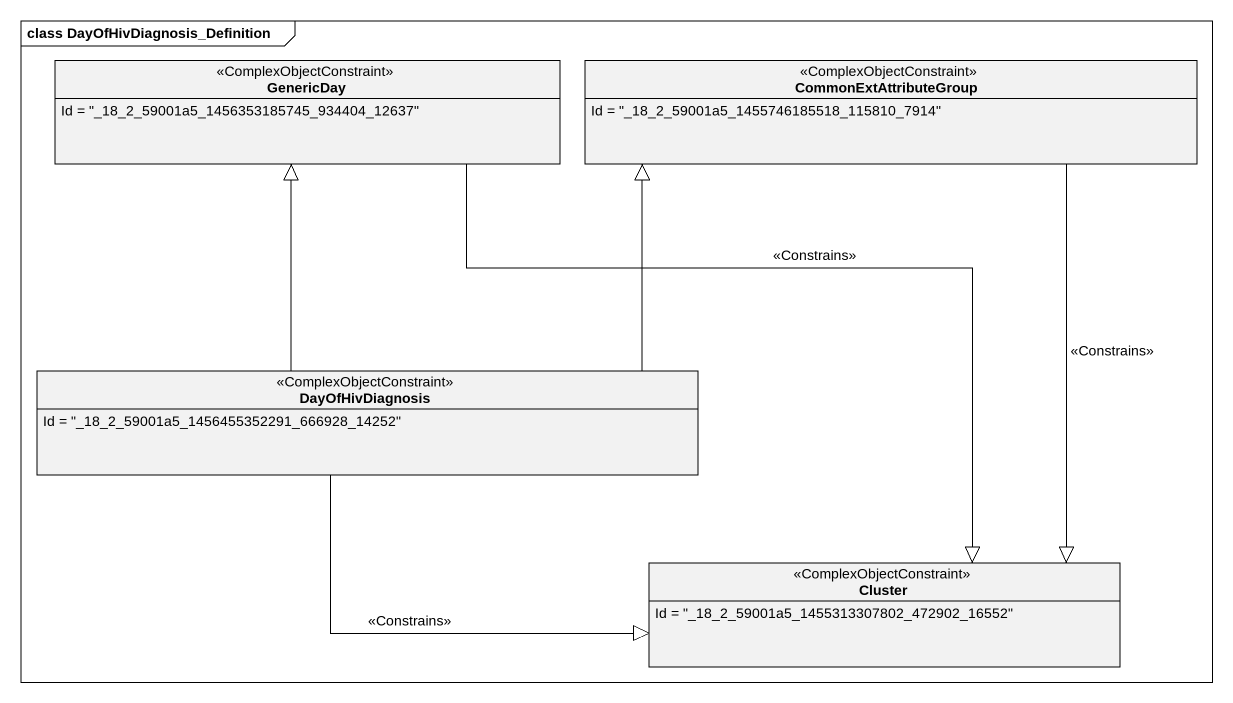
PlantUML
@startuml
mainframe class DayOfHivDiagnosis_Definition
hide circle
hide empty members
class GenericDay <<ComplexObjectConstraint>> {
  Id = "_18_2_59001a5_1456353185745_934404_12637"
}
class CommonExtAttributeGroup <<ComplexObjectConstraint>> {
  Id = "_18_2_59001a5_1455746185518_115810_7914"
}
class DayOfHivDiagnosis <<ComplexObjectConstraint>> {
  Id = "_18_2_59001a5_1456455352291_666928_14252"
}
class Cluster <<ComplexObjectConstraint>> {
  Id = "_18_2_59001a5_1455313307802_472902_16552"
}
GenericDay --|> Cluster : <<Constrains>>
CommonExtAttributeGroup --|> Cluster : <<Constrains>>
DayOfHivDiagnosis -up-|> GenericDay
DayOfHivDiagnosis -right-|> CommonExtAttributeGroup
DayOfHivDiagnosis -right-|> Cluster : <<Constrains>>
@enduml
